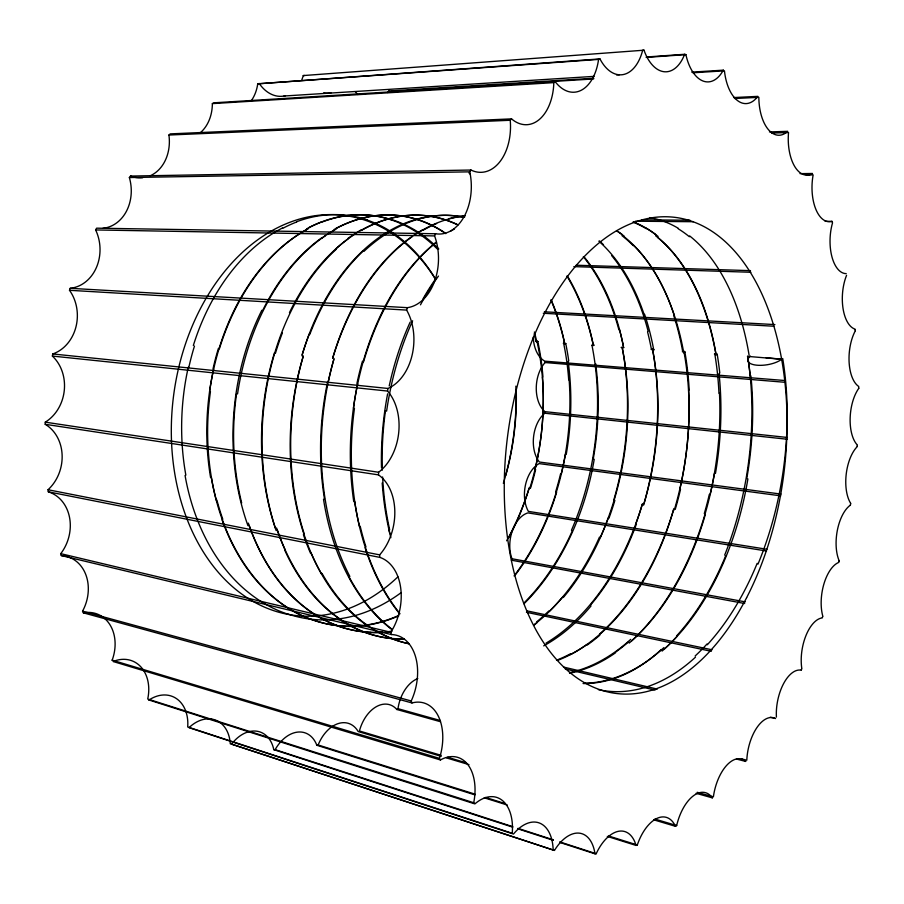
<?xml version="1.0" encoding="UTF-8"?>
<svg xmlns="http://www.w3.org/2000/svg" width="904" height="904" viewBox="0 0 904 904"><rect width="100%" height="100%" fill="white"/><g stroke="black" fill="none" stroke-linecap="round" stroke-linejoin="round"><path stroke-width="1.36" d="M112.209 660.315L112.152 660.225A38.748 30.747 -67.8 0 0 83.36 612.844L82.546 611.183A39.256 32.103 -69.1 0 0 61.302 555.564L60.749 553.655A39.561 33.222 -71.9 0 0 48.285 491.81L48.036 489.742A39.708 34.002 -76.4 0 0 45.2 424.292L45.268 422.157A39.742 34.318 -82.4 0 0 52.375 356.063L52.76 353.961A39.719 34.115 -88.5 0 0 69.495 290.297L70.173 288.308A39.606 33.414 86.6 0 0 95.632 229.944L96.581 228.17L435.581 233.752A48.115 32.555 89.1 0 0 469.775 171.839L470.973 170.031A47.358 30.985 87.7 0 0 510.229 120.266L511.551 118.876A46.353 29.244 87.1 0 0 553.824 82.626L555.214 81.688A45.155 27.459 86.9 0 0 598.572 59.404L599.973 58.907A43.799 25.707 87.1 0 0 642.665 50.262L644.021 50.195A42.364 24.058 87.6 0 0 684.633 54.285L685.899 54.613A40.917 22.543 88.3 0 0 723.302 70.162L723.449 70.241M474.238 803.249L473.73 802.741A46.127 28.894 -73 0 0 440.44 759.959L439.446 758.366A47.177 30.646 -73.6 0 0 411.998 702.95L411.23 700.973A47.98 32.261 -74.8 0 0 391.319 634.551L390.822 632.258A48.533 33.584 -76.7 0 0 379.838 557.384L379.635 554.864A48.85 34.488 -79.4 0 0 378.482 474.882L378.618 472.261A48.963 34.849 -82.7 0 0 387.556 391.059L388.008 388.471A48.895 34.612 -86 0 0 406.63 310.095L407.376 307.665A48.613 33.81 -88.8 0 0 434.587 235.921L435.581 233.752M544.909 412.043L544.875 412.631M781.011 494.092L539.405 462.034A28.883 18.125 -83.2 0 1 544.841 413.23L544.841 413.128M857.229 445.378L857.161 446.293M850.664 503.449L850.54 504.24M850.506 504.466L850.415 505.031M839.127 560.875L838.968 561.531M838.912 561.757L838.742 562.412A33.81 16.521 -81.1 0 0 822.821 616.223L822.719 616.539M822.64 616.754L822.38 617.489M511.958 558.841L511.992 558.751A29.143 18.362 -80.3 0 1 527.947 512.896L766.502 550.999M801.611 669.186L801.294 669.875M801.204 670.067L801.159 670.169A34.928 17.357 -79.1 0 0 776.412 717.075M102.898 228.294A39.335 32.341 83.5 0 0 129.362 177.546L130.526 176.065L470.973 170.031M712.431 797.723L712.284 797.848A37.934 19.786 -76.2 0 0 676.667 825.555L675.469 826.312A39.234 20.939 -75.3 0 0 637.309 844.991L636.043 845.432A40.623 22.261 -74.5 0 0 596.199 853.726L594.979 853.805A42.07 23.741 -73.8 0 0 554.468 850.427L230.271 743.755A36.25 26.306 -68.5 0 0 189.004 727.663L513.483 834.042A43.516 25.368 -73.2 0 1 553.169 850.122M150.267 175.749A38.872 31.03 82 0 0 168.924 135.035L170.234 133.882L511.551 118.876M417.795 678.554A31.357 20.498 -74.7 0 0 397.986 708.679L397.771 708.838M441.129 755.337L359.43 730.974A32.216 21.391 -73.3 0 1 396.833 709.493L396.901 709.448M200.146 132.865A38.217 29.583 81.5 0 0 212.361 103.621L213.762 102.819L555.214 81.688M251.651 100.22A37.392 28.081 81.7 0 0 257.742 83.823L599.973 58.907M231.367 744.037L231.627 744.105A35.222 24.894 -69.5 0 1 273.788 749.642L275.144 749.653A34.182 23.594 -70.7 0 1 316.829 745.269L318.151 744.986A33.166 22.43 -72 0 1 358.176 731.539L441.197 756.343M301.857 79.642A36.442 26.589 82.4 0 0 303.269 75.574L644.021 50.195M257.742 83.823L598.572 59.404M646.337 57.008L684.633 54.285M646.27 57.415L685.899 54.613M284.003 96.016L594.097 76.365M616.551 74.942L619.364 74.772M387.714 92.558A34.386 23.843 84.4 0 0 388.754 91.044L593.804 78.241M691.741 72.128L723.302 70.162M593.623 78.953L389.986 91.598L388.754 91.044M692.905 72.795L724.454 70.828A39.505 21.187 89.1 0 0 757.846 96.366L733.664 97.564M212.361 103.621L553.824 82.626M594.9 853.805L559.757 842.404M303.269 75.574L304.671 75.495M734.681 98.513L758.851 97.338A38.183 20.001 90 0 0 787.678 131.329L769.451 131.927M168.924 135.035L510.229 120.266M771.711 133.08L788.537 132.538A36.996 18.995 -89.1 0 0 812.459 173.478L800.006 173.647M129.362 177.546L469.775 171.839M806.232 174.98L813.148 174.89A35.945 18.159 -88.1 0 0 831.996 221.356L832.03 221.457M641.648 219.83L689.933 220.226M825.171 221.31L831.996 221.356M635.444 221.209L693.255 221.717M95.632 229.944L434.587 235.921M576.176 265.222L750.501 270.646M573.859 266.623L750.896 272.262M544.355 311.801L774.909 324.592M543.304 313.259L773.779 326.231M70.173 288.308L407.376 307.665M69.495 290.297L406.63 310.095M535.631 341.339L538.106 341.52M563.316 343.305L565.859 343.486M591.792 345.328L594.335 345.125M621.093 347.407L623.794 347.599M651.275 349.543L654.055 349.735M682.373 351.746L685.232 351.95M714.409 354.018L717.358 354.232M747.45 356.368L781.61 359.261A18.34 7.13 -9.1 0 1 756.682 365.182A18.34 7.13 -9.1 0 1 750.422 356.108M765.903 357.668L781.61 359.227M784.48 380.494L544.841 361.159A29.199 18.419 -86 0 1 533.236 337.158M544.92 362.527L784.525 382.256M52.76 353.961L388.008 388.471M52.375 356.063L387.556 391.059M787.35 437.468L544.931 411.648A28.973 18.204 -84.6 0 1 544.931 362.73M544.841 413.23L787.237 439.242M780.728 495.844L539.134 463.594A28.939 18.17 -81.7 0 0 528.377 511.381L766.942 549.282M45.268 422.157L378.618 472.261M45.2 424.292L378.482 474.882M511.992 558.751L745.269 601.883M511.404 560.186L744.681 603.51M48.036 489.742L379.635 554.864M48.285 491.81L379.838 557.384M527.19 610.912L712.047 649.795M526.444 612.268L711.312 651.309M554.389 850.415L231.627 744.105M563.52 667.062L657.298 689.097M565.26 668.949L655.05 690.114M770.242 717.256L775.542 718.51A35.764 18.001 -78.1 0 0 746.806 760.219L741.461 758.84M60.749 553.655L390.822 632.258M61.302 555.564L391.319 634.551M736.466 759.044L745.811 761.462A36.77 18.814 -77.1 0 0 713.392 796.831L697.221 792.311M82.546 611.183L411.23 700.973M83.36 612.844L411.998 702.95M397.986 708.679L440.316 720.511M396.833 709.493L440.508 721.731M696.114 793.316L712.284 797.848M447.683 757.292L466.407 762.874M654.824 819.047L676.667 825.555M446.44 757.902L468.984 764.637M653.626 819.792L675.469 826.312M112.085 660.135L439.446 758.366M440.44 759.959L113.113 661.513A38.058 29.278 -67.5 0 1 147.725 699.018L473.73 802.741M318.151 744.986L474.916 794.107M485.538 797.43L504.703 803.441M608.573 835.985L637.309 844.991M316.829 745.269L474.95 794.887M484.228 797.803L507.325 805.046M607.307 836.415L636.043 845.432M148.764 699.933L474.882 803.905A44.895 27.097 -72.9 0 1 512.24 833.307L512.387 833.409M275.144 749.653L512.76 826.674M517.935 828.358L553.372 839.839M559.779 841.918L596.199 853.726M273.788 749.642L512.726 827.149M517.913 828.832L553.35 840.324M512.24 833.307L187.704 726.974A37.211 27.775 -67.8 0 0 148.923 700.058M832.222 222.045L832.46 222.734M832.482 222.836L832.516 222.938A35.075 17.481 -87.1 0 0 846.212 273.63M855.207 329.824L855.127 329.158A34.386 16.95 -86.1 0 1 846.573 275.313M855.218 329.926L855.297 330.706M544.909 362.334L544.875 361.747M858.8 388.2L858.789 387.398M782.717 358.504A239.662 141.939 -81.1 0 1 757.993 564.119M858.766 386.494A33.889 16.577 -85.1 0 1 855.308 330.819M285.461 95.688A36.442 26.589 82.4 0 1 259.165 83.394M142.651 177.783A38.872 31.03 82 0 1 130.526 176.065M357.86 94.525A34.386 23.843 84.4 0 1 355.362 91.677M801.837 668.689A34.273 16.871 -80.1 0 1 822.233 617.907M839.161 560.762A33.538 16.328 -82.1 0 1 850.393 505.144M850.675 503.336A33.459 16.272 -83.1 0 1 857.128 446.745M857.252 444.915A33.572 16.351 -84.1 0 1 858.8 388.313M470.001 174.009A31.527 20.668 88.4 0 1 469.006 172.946M330.932 92.92A35.425 25.165 83.3 0 1 323.7 92.807M391.929 219.649A204.733 144.583 -81.1 0 1 438.79 248.984M321.248 222.339A205.05 142.73 -83 0 1 391.873 219.875M306.614 228.859A205.185 143.126 -84 0 1 321.225 222.101M219.367 348.842A205.389 143.374 -84.3 0 1 306.761 229.503M213.028 368.832A205.581 145.883 -85.3 0 1 218.44 348.334M210.587 477.561A205.716 146.437 -85.4 0 1 213.638 369.047M311.371 619.477A206.01 148.301 -85.3 0 1 211.299 477.289M398.856 615.771A206.575 150.934 -83.5 0 1 360.029 625.997M356.097 626.269A206.575 150.934 -83.5 0 1 311.756 619.522M516.308 392.935A207.31 147.555 -80.7 0 1 505.709 475.583M401.252 592.561A203.807 150.098 -81.4 0 1 288.579 614.234M288.195 614.268A203.219 150.911 -83.8 0 1 185.06 475.459M185.851 475.142A202.937 148.177 -85.4 0 1 188.303 367.171M188.834 367.363A202.824 146.403 -85.4 0 1 194.462 346.085M193.343 345.486A202.62 145.883 -85.3 0 1 282.602 227.898M282.715 228.362A202.439 143.555 -84.2 0 1 296.625 222.011M296.591 221.774A202.304 143.318 -83.9 0 1 367.363 219.909M367.306 220.124A202.021 143.081 -82.8 0 1 435.558 279.144M515.856 386.155A207.649 144.629 -81 0 1 503.347 483.335M398.054 615.782A206.733 150.81 -82.3 0 1 329.011 624.302A206.587 150.934 -83.4 0 1 314.072 620.313M314.038 620.438A206.361 150.81 -83.7 0 1 222.068 519.811M222.813 519.28A206.157 148.9 -85.1 0 1 216.881 500.025M216.338 500.33A206.022 148.38 -85.2 0 1 210.451 391.635M209.615 391.466A205.728 146.538 -85.4 0 1 308.558 228.565M308.772 227.672A205.208 143.194 -84.1 0 1 437.265 248.928M334.084 229.514A208.022 142.719 -82.1 0 1 443.887 232.102M237.549 393.884A208.598 142.99 -84.3 0 1 325.259 235.752M328.48 233.627A208.598 142.99 -84.3 0 1 333.892 230.35M241.684 503.008A208.88 146.55 -85.4 0 1 236.554 393.681M247.956 525.687A209.016 148.516 -85.1 0 1 261.832 310.287M338.299 625.997A209.231 148.889 -85 0 1 248.317 523.1M338.265 626.133A209.445 150.708 -83.6 0 0 352.458 630.054A209.592 150.798 -83.2 0 0 382.787 632.167M391.974 631.139A209.592 150.798 -83.2 0 1 386.731 631.817M528.998 488.578A209.931 150.516 -82.2 0 1 508.602 537.959M536.84 340.638A210.496 147.194 -80.7 0 1 529.778 488.442M534.162 333.723A210.756 143.973 -81.1 0 1 535.914 341.181M537.835 341.678A210.948 144.165 -81 0 1 542.942 376.934M534.4 331.96A211.197 142.075 -82.3 0 1 536.874 342.266M542.468 377.092A210.756 145.092 -80.8 0 1 535.055 469.357M535.631 469.538A210.598 147.047 -80.7 0 1 530.558 488.024M529.36 487.459A210.361 147.646 -80.8 0 1 506.613 540.795M391.488 631.534A209.931 150.471 -82.1 0 1 370.38 632.506M370.391 632.371A209.604 150.787 -83.2 0 1 319.598 617.432M316.524 615.613A209.604 150.787 -83.2 0 1 249.131 525.382M262.488 310.886A208.745 144.482 -85 0 1 321.711 237.831M321.824 238.193A208.621 143.069 -84.4 0 1 336.096 229.141M335.96 228.452A208.406 142.798 -84.1 0 1 445.785 233.639M361.668 230.271A211.321 141.917 -82.6 0 1 457.876 224.802M347.972 238.396A211.536 142.448 -84.2 0 1 361.543 229.684M289.438 312.682A211.672 142.775 -84.5 0 1 348.108 238.814M275.392 528.139A211.988 144.324 -85.1 0 1 336.186 249.312M394.517 638.891A212.564 148.606 -84.9 0 1 276.545 527.925M403.783 639.004A212.881 150.539 -83 0 1 394.528 638.766M556.627 492.251A213.287 149.759 -81.7 0 1 515.461 574.729M560.548 473.956A213.559 147.002 -80.8 0 1 555.655 491.799M569.136 379.748A213.717 146.358 -80.7 0 1 561.192 474.171M563.599 343.136A213.92 144.312 -80.9 0 1 568.706 379.883M551.293 300.173A214.158 143.397 -81.1 0 1 564.503 342.582M565.723 343.565A214.259 143.6 -81.1 0 1 568.752 361.012M550.898 299.902A214.508 141.465 -82.4 0 1 564.751 344.164M568.119 361.306A214.09 144.188 -80.9 0 1 566.22 454.531M565.384 454.384A213.739 146.256 -80.7 0 1 514.082 575.904M404.201 638.823A213.05 150.007 -81.9 0 1 347.17 624.133M343.769 622.099A213.05 150.007 -81.9 0 1 340.412 619.941M340.537 619.635A212.711 149.996 -84.1 0 1 284.545 549.734M284.929 549.372A212.576 148.708 -84.9 0 1 277.212 529.812M276.183 530.614A212.338 148.211 -85.1 0 1 274.477 352.763M275.438 353.283A212.146 144.979 -85.2 0 1 282.387 332.887M360.334 230.802A211.705 142.855 -84.5 0 1 457.774 224.881M335.972 248.781A211.705 142.855 -84.5 0 1 356.775 232.961M363.86 251.448A214.711 141.284 -82.6 0 1 464.566 217.288M309.756 334.469A215.028 142.493 -84.6 0 1 363.577 250.657M301.913 355.781A215.163 144.188 -85.1 0 1 309.247 334.073M304.264 533.97A215.401 144.753 -85.2 0 1 303.168 356.47M310.66 553.542A215.604 148.053 -85 0 1 303.405 534.648M365.905 624.698A215.751 148.55 -84.8 0 1 311.112 553.112M408.744 643.704A216.09 149.781 -84 0 1 372.798 628.969M369.397 626.754A216.09 149.781 -84 0 1 366.03 624.404M594.222 459.232A216.757 149.318 -81.7 0 1 524.037 603.725M595.612 363.577A217.141 145.374 -80.8 0 1 593.239 459.04M591.939 345.238A217.322 143.34 -81 0 1 571.464 530.264M567.407 276.014A217.57 142.73 -81.2 0 1 593.182 344.447M566.955 276.104A218.011 140.549 -82.9 0 1 593.397 345.656M448.825 218.734A218.011 140.549 -82.9 0 1 465.379 215.819M332.649 358.357A218.316 140.753 -83.8 0 1 412.054 236.78M415.117 234.678A218.316 140.753 -83.8 0 1 463.481 216.112M349.859 576.469A218.926 144.165 -85.2 0 1 333.768 359.6M391.85 629.139A219.243 148.38 -84.6 0 1 349.26 577.227M536.965 622.788A219.649 149.612 -83.5 0 1 533.699 625.376M548.796 611.014A219.909 148.957 -81.8 0 1 536.648 621.884M599.51 537.055A220.079 148.55 -81.6 0 1 549.044 611.624M622.11 347.283A220.463 146.764 -81 0 1 600.211 537.665M583.894 256.634A221.175 141.917 -81.2 0 1 623.331 345.961M572.356 530.795A216.949 147.657 -81 0 1 523.721 603.239M408.687 643.659A216.519 149.578 -81.9 0 1 396.506 640.326A216.259 149.996 -83.6 0 1 382.708 634.325M382.652 634.495A216.101 149.804 -83.9 0 1 322.05 573.441M321.564 574.029A215.762 148.618 -84.7 0 1 303.337 355.961M302.207 354.662A215.186 144.324 -85.2 0 1 421.128 218.045M421.14 218.248A214.892 141.363 -83.6 0 1 463.865 217.299M622.359 348.481A220.949 142.414 -81.1 0 1 613.827 499.867M619.466 329.485A221.197 141.804 -81.3 0 1 623.647 347.69M614.878 500.387A220.655 146.007 -80.9 0 1 608.912 518.286M608.313 517.89A220.474 146.663 -81 0 1 563.316 597.51M562.909 596.764A220.09 148.471 -81.5 0 1 534.049 624.743M391.217 629.048A219.401 149.51 -83.7 0 1 323.519 499.245M324.457 498.827A219.084 146.369 -85.2 0 1 327.689 381.42M328.31 381.657A218.949 144.312 -85.2 0 1 334.107 358.492M332.785 357.735A218.712 143.736 -85.1 0 1 414.597 234.769M417.964 232.622A218.712 143.736 -85.1 0 1 422.699 229.819M422.823 230.418A218.497 141.047 -84.1 0 1 436.632 223.525M450.87 231.017A221.706 140.143 -83.9 0 1 454.463 228.961M363.566 361.815A221.943 140.402 -84.2 0 1 436.451 242.17M356.922 383.499A222.158 143.295 -85.1 0 1 362.47 361.171M353.769 501.709A222.316 143.928 -85.2 0 1 357.634 383.782M399.771 613.409A222.666 146.052 -85.1 0 1 354.628 501.336M591.024 605.962A223.322 149.036 -83.4 0 1 543.688 645.874M636.45 523.958A223.717 147.589 -81.4 0 1 590.549 605.07M642.224 504.5A223.909 145.702 -80.9 0 1 635.885 523.597M652.462 348.797A224.181 144.99 -80.9 0 1 643.569 505.178M647.546 331.847A224.474 141.318 -81.2 0 1 651.434 349.452M652.756 350.56A224.576 141.521 -81.1 0 1 643.897 503.833M644.575 314.287A224.847 140.572 -81.4 0 1 653.739 349.95M642.473 503.686A223.932 145.544 -80.9 0 1 545.982 643.173M399.794 613.997A223.073 148.934 -83.7 0 1 365.08 547.711M365.973 546.999A222.836 146.73 -84.9 0 1 360.176 526.173M359.543 526.58A222.678 146.143 -85.1 0 1 354.458 408.359M353.475 408.145A222.339 144.041 -85.2 0 1 435.841 242.509M583.34 256.668A221.378 140.346 -82 0 1 618.924 329.915M611.714 255.662A224.644 140.708 -81.4 0 1 648.157 331.361M598.855 241.153A225.028 139.227 -82.1 0 1 644.213 314.761M386.607 411.162A225.695 139.453 -84.2 0 1 412.619 320.773M420.484 304.829A225.695 139.453 -84.2 0 1 438.474 276.059M389.658 529.744A226.023 143.578 -85.2 0 1 382.607 476.962M382.324 470.148A226.023 143.578 -85.2 0 1 385.443 410.902M390.867 537.677A226.169 145.713 -85 0 1 389.059 530.139M570.322 653.874A226.847 148.437 -83.2 0 1 556.536 660.191M673.503 509.89A227.243 148.053 -82.2 0 1 570.424 654.575M683.786 350.831A227.921 144.075 -80.9 0 1 674.361 509.799M673.909 316.14A228.226 140.267 -81.2 0 1 682.689 351.532M684.904 352.164A228.452 140.459 -81.2 0 1 689.187 389.963M624.494 237.017A228.746 137.962 -82.4 0 1 683.786 352.922M688.633 390.166A228.237 141.578 -81 0 1 679.853 489.132M680.509 489.358A228.034 143.894 -80.9 0 1 675.277 509.234M673.898 508.545A227.751 144.629 -80.9 0 1 599.499 634.133M599.827 635.207A227.446 147.657 -81.9 0 1 587.182 645.038M587.035 644.45A227.254 147.996 -82.2 0 1 557.712 660.361M389.85 533.676A226.181 145.849 -84.9 0 1 382.2 482.973M381.488 467.662A226.181 145.849 -84.9 0 1 387.624 393.805M389.217 385.963A226.181 145.849 -84.9 0 1 410.145 322.14M422.71 299.393A225.864 141.171 -84.9 0 1 434.88 279.991M599.544 241.052A225.22 138.911 -82.5 0 1 603.488 244.735M633.433 245.131A228.441 139.295 -81.5 0 1 674.35 315.699M622.009 235.673A228.622 138.041 -82.3 0 1 633.218 245.605M616.539 230.644A228.893 137.758 -82.6 0 1 622.347 234.701M615.601 652.733A230.712 147.623 -83 0 1 569.543 673.243M628.743 641.704A230.915 147.058 -82.1 0 1 615.477 652.179M705.414 514.184A231.198 146.64 -81.8 0 1 629.15 643.083M709.324 494.386A231.514 143.363 -80.9 0 1 704.284 513.608M719.46 393.07A231.706 142.583 -80.9 0 1 710.069 494.657M714.748 353.792A231.944 140.143 -81 0 1 718.962 393.251M655.649 235.797A232.226 139.035 -81.3 0 1 715.81 353.068M717.2 354.334A232.339 139.25 -81.2 0 1 719.776 373.058M657.739 237.492A232.644 136.707 -82.4 0 1 716.07 355.125M719.03 373.442A232.147 139.973 -81.1 0 1 715.448 473.493M714.488 473.3A231.729 142.459 -80.9 0 1 631.614 640.846M630.698 639.377A230.848 146.979 -82 0 1 569.543 672.655M617.183 231.187A229.345 138.798 -84.4 0 1 624.404 236.339M633.184 221.842A232.882 136.459 -82.6 0 1 655.694 234.543M661.265 649.547A234.351 144.663 -84.7 0 1 583.069 683.548M747.89 478.871A235.277 145.567 -81.8 0 1 662.067 651.083M750.896 375.883A235.741 140.855 -80.9 0 1 746.76 478.645M747.619 356.244A235.955 138.436 -81.1 0 1 750.207 376.245M689.65 235.933A236.249 137.679 -81.3 0 1 749.1 355.204M678.237 228.791A236.554 135.238 -82.5 0 1 689.368 236.735M649.671 217.615A236.735 135.035 -82.8 0 1 678.362 228.35M695.481 657.163A238.69 145.431 -83.4 0 1 598.38 689.65M707.03 643.976A239.006 144.617 -81.9 0 1 695.131 655.988M757.179 563.328A239.21 144.109 -81.7 0 1 707.312 644.755M747.97 358.278A235.978 138.289 -81.2 0 1 724.669 555.135M725.596 556.005A235.503 143.578 -81.2 0 1 676.576 635.93M676.825 636.608A235.289 145.454 -81.8 0 1 664.316 649.038M663.875 647.626A234.995 145.917 -82 0 1 584.12 683.243M633.421 222.271A233.085 136.527 -83.6 0 1 646.179 228.633M646.281 228.249A232.916 136.436 -82.7 0 1 658.112 236.475M314.761 616.008A201.524 147.058 -83 0 1 187.151 339.124A201.524 147.058 -83 0 1 435.513 279.223M397.907 576.842A201.524 147.058 -83 0 1 318.807 615.68M746.602 597.713A239.854 139.385 -83 0 0 680.893 218.316A239.854 139.385 -83 0 0 509.427 550.197A239.854 139.385 -83 0 0 746.602 597.713"/></g></svg>
